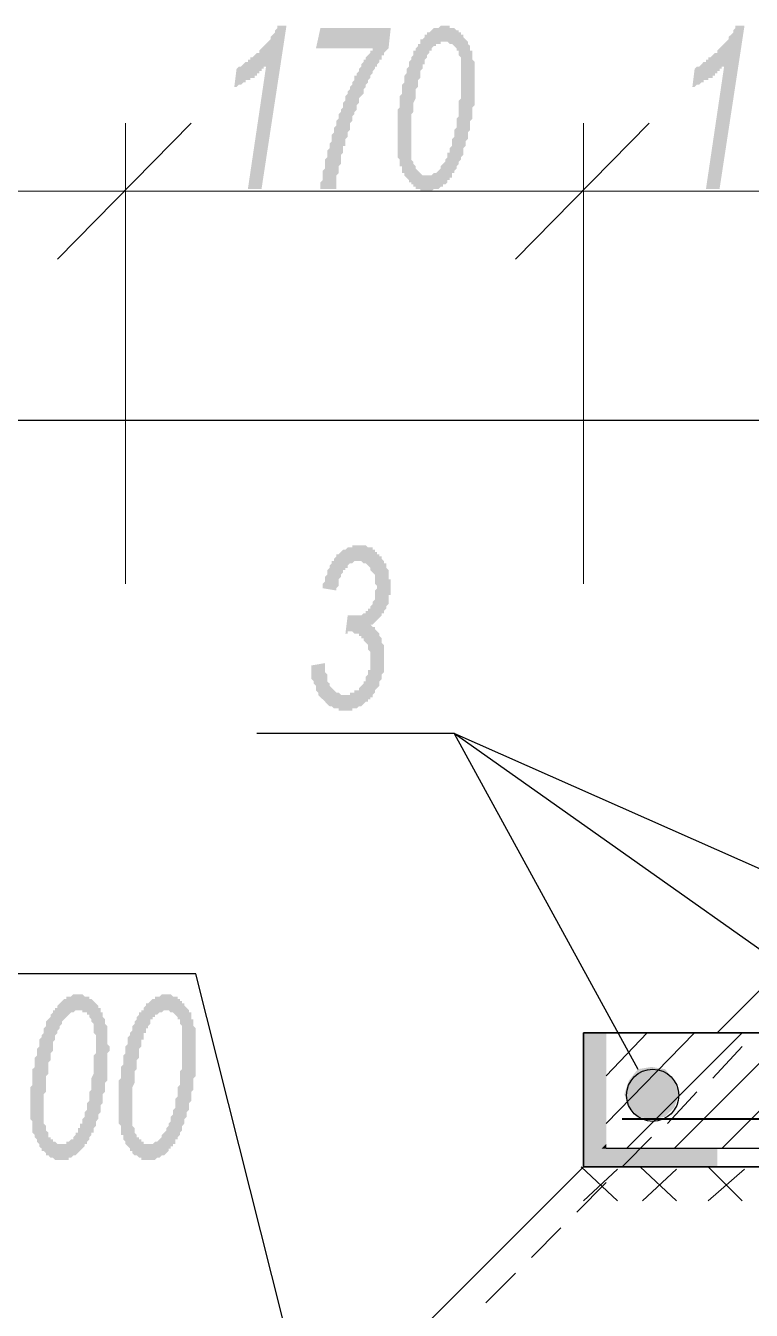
# Model space of a CAD drawing. Header units: millimetres. Extents: x 1372 to 666090, y 1285 to 31551.
# Drawn here: x 510247 to 511582, y 11322 to 13684 of the extents above; entities that cross this region are included whole.
import ezdxf

# ---------------------------------------------------------------- set-up
doc = ezdxf.new("R2010")
doc.units = ezdxf.units.MM
for name, color, linetype in [('PDF _0', 7, 'Continuous'), ('PDF _Аннотация - Текст_Ном._пера__1', 7, 'Continuous'), ('PDF _Конструктив - Стены Несущие_Ном._пера__21', 7, 'Continuous'), ('PDF _план', 7, 'Continuous'), ('PDF _размеры', 7, 'Continuous')]:
    doc.layers.add(name, color=color, linetype=linetype)

msp = doc.modelspace()

# ---------------------------------------------------------------- hatches: boundary and pattern name
at = {"layer": 'PDF _0', "transparency": 33554559}
for points in [[(510655.7, 13383.9), (510689.1, 13609.1), (510684.9, 13609.1), (510684.9, 13605), (510680.8, 13605), (510680.8, 13600.8), (510676.6, 13600.8), (510676.6, 13596.6), (510672.4, 13596.6), (510672.4, 13592.4), (510668.3, 13592.4), (510668.3, 13588.3), (510664.1, 13588.3), (510659.9, 13588.3), (510659.9, 13584.1), (510655.7, 13584.1), (510651.6, 13584.1), (510651.6, 13579.9), (510647.4, 13579.9), (510643.2, 13575.8), (510643.2, 13575.8), (510639.1, 13575.8), (510634.9, 13571.6), (510630.7, 13571.6), (510630.7, 13571.6), (510634.9, 13605), (510634.9, 13605), (510639.1, 13609.1), (510643.2, 13609.1), (510643.2, 13609.1), (510647.4, 13613.3), (510647.4, 13613.3), (510651.6, 13617.5), (510655.7, 13617.5), (510655.7, 13621.6), (510659.9, 13621.6), (510659.9, 13625.8), (510664.1, 13625.8), (510668.3, 13630), (510668.3, 13630), (510672.4, 13634.2), (510676.6, 13634.2), (510676.6, 13638.3), (510680.8, 13642.5), (510680.8, 13642.5), (510684.9, 13646.7), (510689.1, 13650.8), (510689.1, 13650.8), (510693.3, 13655), (510693.3, 13655), (510697.5, 13659.2), (510697.5, 13659.2), (510697.5, 13663.4), (510697.5, 13663.4), (510701.6, 13667.5), (510701.6, 13667.5), (510705.8, 13671.7), (510705.8, 13675.9), (510710, 13680), (510710, 13684.2), (510710, 13684.2), (510726.7, 13684.2), (510680.8, 13383.9)], [(510789.2, 13383.9), (510789.2, 13388.1), (510789.2, 13392.2), (510789.2, 13396.4), (510793.4, 13400.6), (510793.4, 13400.6), (510793.4, 13404.7), (510793.4, 13408.9), (510793.4, 13413.1), (510793.4, 13417.3), (510797.6, 13421.4), (510797.6, 13425.6), (510797.6, 13429.8), (510797.6, 13433.9), (510797.6, 13438.1), (510801.7, 13442.3), (510801.7, 13446.5), (510801.7, 13450.6), (510801.7, 13454.8), (510805.9, 13459), (510805.9, 13459), (510805.9, 13463.1), (510805.9, 13467.3), (510810.1, 13471.5), (510810.1, 13475.7), (510810.1, 13479.8), (510810.1, 13484), (510814.2, 13488.2), (510814.2, 13492.3), (510814.2, 13496.5), (510814.2, 13496.5), (510818.4, 13500.7), (510818.4, 13504.9), (510818.4, 13509), (510822.6, 13513.2), (510822.6, 13517.4), (510822.6, 13521.5), (510826.8, 13525.7), (510826.8, 13529.9), (510826.8, 13529.9), (510830.9, 13534), (510830.9, 13538.2), (510830.9, 13542.4), (510835.1, 13546.6), (510835.1, 13550.7), (510835.1, 13554.9), (510839.3, 13559.1), (510839.3, 13559.1), (510839.3, 13563.2), (510843.4, 13567.4), (510843.4, 13567.4), (510843.4, 13571.6), (510847.6, 13575.8), (510847.6, 13579.9), (510851.8, 13584.1), (510851.8, 13588.3), (510851.8, 13592.4), (510856, 13592.4), (510856, 13596.6), (510860.1, 13600.8), (510860.1, 13605), (510864.3, 13609.1), (510864.3, 13609.1), (510864.3, 13613.3), (510868.5, 13617.5), (510868.5, 13621.6), (510872.6, 13621.6), (510872.6, 13625.8), (510876.8, 13630), (510876.8, 13630), (510881, 13634.2), (510881, 13638.3), (510885.2, 13638.3), (510885.2, 13642.5), (510885.2, 13642.5), (510780.9, 13642.5), (510789.2, 13680), (510918.5, 13680), (510914.4, 13642.5), (510914.4, 13642.5), (510910.2, 13638.3), (510910.2, 13638.3), (510906, 13634.2), (510906, 13630), (510901.8, 13630), (510901.8, 13625.8), (510901.8, 13621.6), (510897.7, 13621.6), (510897.7, 13617.5), (510893.5, 13613.3), (510893.5, 13609.1), (510889.3, 13609.1), (510889.3, 13605), (510885.2, 13600.8), (510885.2, 13596.6), (510885.2, 13596.6), (510881, 13592.4), (510881, 13588.3), (510876.8, 13584.1), (510876.8, 13584.1), (510876.8, 13579.9), (510872.6, 13575.8), (510872.6, 13571.6), (510868.5, 13567.4), (510868.5, 13563.2), (510868.5, 13559.1), (510864.3, 13554.9), (510864.3, 13554.9), (510860.1, 13550.7), (510860.1, 13546.6), (510860.1, 13542.4), (510856, 13538.2), (510856, 13534), (510856, 13529.9), (510851.8, 13525.7), (510851.8, 13521.5), (510851.8, 13521.5), (510847.6, 13517.4), (510847.6, 13513.2), (510847.6, 13509), (510843.4, 13504.9), (510843.4, 13500.7), (510843.4, 13496.5), (510843.4, 13492.3), (510839.3, 13488.2), (510839.3, 13484), (510839.3, 13479.8), (510835.1, 13475.7), (510835.1, 13471.5), (510835.1, 13467.3), (510835.1, 13463.1), (510830.9, 13463.1), (510830.9, 13459), (510830.9, 13454.8), (510830.9, 13450.6), (510826.8, 13446.5), (510826.8, 13442.3), (510826.8, 13438.1), (510826.8, 13433.9), (510826.8, 13429.8), (510822.6, 13425.6), (510822.6, 13421.4), (510822.6, 13417.3), (510822.6, 13417.3), (510822.6, 13413.1), (510818.4, 13408.9), (510818.4, 13404.7), (510818.4, 13400.6), (510818.4, 13396.4), (510818.4, 13392.2), (510818.4, 13388.1), (510818.4, 13383.9), (510818.4, 13383.9)], [(511498.3, 13383.9), (511531.7, 13609.1), (511527.5, 13609.1), (511527.5, 13605), (511523.3, 13605), (511523.3, 13600.8), (511519.2, 13600.8), (511519.2, 13596.6), (511515, 13596.6), (511515, 13592.4), (511510.8, 13592.4), (511510.8, 13588.3), (511506.7, 13588.3), (511502.5, 13588.3), (511502.5, 13584.1), (511498.3, 13584.1), (511494.1, 13584.1), (511494.1, 13579.9), (511490, 13579.9), (511485.8, 13575.8), (511485.8, 13575.8), (511481.6, 13575.8), (511477.5, 13571.6), (511473.3, 13571.6), (511473.3, 13571.6), (511477.5, 13605), (511477.5, 13605), (511481.6, 13609.1), (511485.8, 13609.1), (511485.8, 13609.1), (511490, 13613.3), (511490, 13613.3), (511494.1, 13617.5), (511498.3, 13617.5), (511498.3, 13621.6), (511502.5, 13621.6), (511502.5, 13625.8), (511506.7, 13625.8), (511510.8, 13630), (511510.8, 13630), (511515, 13634.2), (511519.2, 13634.2), (511519.2, 13638.3), (511523.3, 13642.5), (511523.3, 13642.5), (511527.5, 13646.7), (511531.7, 13650.8), (511531.7, 13650.8), (511535.9, 13655), (511535.9, 13655), (511540, 13659.2), (511540, 13659.2), (511540, 13663.4), (511540, 13663.4), (511544.2, 13667.5), (511544.2, 13667.5), (511548.4, 13671.7), (511548.4, 13675.9), (511552.5, 13680), (511552.5, 13684.2), (511552.5, 13684.2), (511569.2, 13684.2), (511523.3, 13383.9)]]:
    msp.add_hatch(color=256, dxfattribs=at).paths.add_polyline_path(points)
h = msp.add_hatch(color=256, dxfattribs=at)
h.paths.add_polyline_path([(510931, 13484), (510931, 13488.2), (510931, 13492.3), (510931, 13496.5), (510931, 13500.7), (510931, 13500.7), (510931, 13504.9), (510931, 13509), (510931, 13513.2), (510931, 13517.4), (510931, 13521.5), (510931, 13525.7), (510931, 13529.9), (510935.2, 13534), (510935.2, 13538.2), (510935.2, 13542.4), (510935.2, 13546.6), (510935.2, 13550.7), (510935.2, 13554.9), (510939.4, 13559.1), (510939.4, 13563.2), (510939.4, 13567.4), (510939.4, 13571.6), (510939.4, 13575.8), (510943.6, 13579.9), (510943.6, 13584.1), (510943.6, 13588.3), (510943.6, 13592.4), (510947.7, 13596.6), (510947.7, 13600.8), (510947.7, 13605), (510951.9, 13609.1), (510951.9, 13613.3), (510951.9, 13613.3), (510951.9, 13617.5), (510956.1, 13621.6), (510956.1, 13621.6), (510956.1, 13625.8), (510960.2, 13630), (510960.2, 13634.2), (510960.2, 13638.3), (510964.4, 13638.3), (510964.4, 13642.5), (510968.6, 13646.7), (510968.6, 13650.8), (510972.8, 13650.8), (510972.8, 13655), (510972.8, 13659.2), (510976.9, 13659.2), (510976.9, 13659.2), (510981.1, 13663.4), (510981.1, 13667.5), (510985.3, 13667.5), (510985.3, 13671.7), (510989.4, 13671.7), (510993.6, 13675.9), (510993.6, 13675.9), (510993.6, 13675.9), (510997.8, 13680), (511002, 13680), (511002, 13680), (511006.1, 13680), (511010.3, 13684.2), (511010.3, 13684.2), (511014.5, 13684.2), (511018.6, 13684.2), (511018.6, 13684.2), (511022.8, 13684.2), (511027, 13684.2), (511027, 13680), (511031.1, 13680), (511035.3, 13680), (511035.3, 13680), (511039.5, 13675.9), (511043.7, 13675.9), (511043.7, 13671.7), (511047.8, 13671.7), (511047.8, 13667.5), (511052, 13667.5), (511052, 13663.4), (511056.2, 13659.2), (511056.2, 13659.2), (511060.3, 13655), (511060.3, 13650.8), (511060.3, 13650.8), (511064.5, 13646.7), (511064.5, 13642.5), (511064.5, 13638.3), (511068.7, 13638.3), (511068.7, 13634.2), (511068.7, 13630), (511068.7, 13625.8), (511068.7, 13621.6), (511072.9, 13617.5), (511072.9, 13613.3), (511072.9, 13609.1), (511072.9, 13605), (511072.9, 13600.8), (511072.9, 13596.6), (511072.9, 13592.4), (511072.9, 13588.3), (511072.9, 13584.1), (511072.9, 13579.9), (511072.9, 13575.8), (511072.9, 13571.6), (511072.9, 13567.4), (511072.9, 13563.2), (511072.9, 13559.1), (511072.9, 13554.9), (511072.9, 13550.7), (511072.9, 13546.6), (511072.9, 13542.4), (511072.9, 13538.2), (511068.7, 13534), (511068.7, 13529.9), (511068.7, 13529.9), (511068.7, 13525.7), (511068.7, 13521.5), (511068.7, 13517.4), (511068.7, 13513.2), (511064.5, 13509), (511064.5, 13504.9), (511064.5, 13500.7), (511064.5, 13496.5), (511064.5, 13492.3), (511060.3, 13488.2), (511060.3, 13488.2), (511060.3, 13484), (511060.3, 13479.8), (511060.3, 13475.7), (511056.2, 13471.5), (511056.2, 13467.3), (511056.2, 13463.1), (511052, 13459), (511052, 13454.8), (511052, 13450.6), (511052, 13446.5), (511047.8, 13442.3), (511047.8, 13438.1), (511043.7, 13433.9), (511043.7, 13433.9), (511043.7, 13429.8), (511039.5, 13425.6), (511039.5, 13421.4), (511039.5, 13421.4), (511035.3, 13417.3), (511035.3, 13413.1), (511031.1, 13413.1), (511031.1, 13408.9), (511031.1, 13404.7), (511027, 13404.7), (511027, 13400.6), (511022.8, 13400.6), (511022.8, 13396.4), (511018.6, 13392.2), (511014.5, 13392.2), (511014.5, 13388.1), (511010.3, 13388.1), (511010.3, 13388.1), (511006.1, 13383.9), (511002, 13383.9), (511002, 13383.9), (510997.8, 13383.9), (510993.6, 13379.7), (510993.6, 13379.7), (510989.4, 13379.7), (510985.3, 13379.7), (510985.3, 13379.7), (510981.1, 13379.7), (510981.1, 13379.7), (510976.9, 13379.7), (510972.8, 13379.7), (510972.8, 13383.9), (510968.6, 13383.9), (510964.4, 13383.9), (510964.4, 13388.1), (510960.2, 13388.1), (510960.2, 13392.2), (510956.1, 13392.2), (510956.1, 13396.4), (510951.9, 13396.4), (510951.9, 13400.6), (510947.7, 13404.7), (510947.7, 13404.7), (510943.6, 13408.9), (510943.6, 13413.1), (510939.4, 13413.1), (510939.4, 13417.3), (510939.4, 13421.4), (510939.4, 13425.6), (510935.2, 13425.6), (510935.2, 13429.8), (510935.2, 13433.9), (510935.2, 13438.1), (510931, 13442.3), (510931, 13446.5), (510931, 13450.6), (510931, 13454.8), (510931, 13459), (510931, 13463.1), (510931, 13467.3), (510931, 13471.5), (510931, 13475.7), (510931, 13484), (510931, 13484)], flags=0)
h.paths.add_polyline_path([(510956.1, 13471.5), (510956.1, 13467.3), (510956.1, 13463.1), (510956.1, 13459), (510956.1, 13454.8), (510956.1, 13450.6), (510956.1, 13446.5), (510956.1, 13442.3), (510956.1, 13438.1), (510960.2, 13433.9), (510960.2, 13433.9), (510960.2, 13429.8), (510964.4, 13425.6), (510964.4, 13425.6), (510964.4, 13421.4), (510968.6, 13417.3), (510968.6, 13417.3), (510972.8, 13413.1), (510972.8, 13413.1), (510976.9, 13408.9), (510981.1, 13408.9), (510981.1, 13408.9), (510985.3, 13408.9), (510985.3, 13408.9), (510989.4, 13408.9), (510993.6, 13408.9), (510993.6, 13408.9), (510997.8, 13413.1), (510997.8, 13413.1), (511002, 13413.1), (511006.1, 13417.3), (511006.1, 13417.3), (511010.3, 13421.4), (511010.3, 13425.6), (511014.5, 13429.8), (511014.5, 13429.8), (511014.5, 13429.8), (511018.6, 13433.9), (511018.6, 13438.1), (511018.6, 13438.1), (511022.8, 13442.3), (511022.8, 13446.5), (511022.8, 13450.6), (511027, 13450.6), (511027, 13454.8), (511027, 13459), (511031.1, 13463.1), (511031.1, 13467.3), (511031.1, 13471.5), (511031.1, 13475.7), (511035.3, 13479.8), (511035.3, 13484), (511035.3, 13488.2), (511035.3, 13492.3), (511039.5, 13496.5), (511039.5, 13500.7), (511039.5, 13504.9), (511039.5, 13509), (511039.5, 13513.2), (511043.7, 13517.4), (511043.7, 13521.5), (511043.7, 13525.7), (511043.7, 13529.9), (511043.7, 13538.2), (511043.7, 13542.4), (511043.7, 13546.6), (511047.8, 13550.7), (511047.8, 13554.9), (511047.8, 13559.1), (511047.8, 13563.2), (511047.8, 13567.4), (511047.8, 13567.4), (511047.8, 13571.6), (511047.8, 13575.8), (511047.8, 13579.9), (511047.8, 13584.1), (511047.8, 13588.3), (511047.8, 13592.4), (511047.8, 13592.4), (511047.8, 13600.8), (511047.8, 13605), (511047.8, 13609.1), (511047.8, 13613.3), (511047.8, 13617.5), (511047.8, 13621.6), (511047.8, 13625.8), (511043.7, 13630), (511043.7, 13630), (511043.7, 13634.2), (511043.7, 13638.3), (511039.5, 13638.3), (511039.5, 13642.5), (511035.3, 13646.7), (511035.3, 13646.7), (511031.1, 13650.8), (511031.1, 13650.8), (511027, 13650.8), (511022.8, 13655), (511022.8, 13655), (511018.6, 13655), (511018.6, 13655), (511014.5, 13655), (511010.3, 13655), (511010.3, 13650.8), (511006.1, 13650.8), (511002, 13650.8), (511002, 13646.7), (510997.8, 13646.7), (510997.8, 13646.7), (510993.6, 13642.5), (510993.6, 13638.3), (510989.4, 13638.3), (510989.4, 13634.2), (510985.3, 13630), (510985.3, 13625.8), (510981.1, 13621.6), (510981.1, 13621.6), (510981.1, 13617.5), (510981.1, 13613.3), (510976.9, 13613.3), (510976.9, 13609.1), (510976.9, 13605), (510976.9, 13605), (510972.8, 13600.8), (510972.8, 13596.6), (510972.8, 13592.4), (510972.8, 13588.3), (510968.6, 13584.1), (510968.6, 13579.9), (510968.6, 13575.8), (510968.6, 13571.6), (510964.4, 13567.4), (510964.4, 13563.2), (510964.4, 13559.1), (510964.4, 13554.9), (510964.4, 13550.7), (510960.2, 13542.4), (510960.2, 13538.2), (510960.2, 13534), (510960.2, 13529.9), (510960.2, 13525.7), (510956.1, 13521.5), (510956.1, 13517.4), (510956.1, 13509), (510956.1, 13504.9), (510956.1, 13500.7), (510956.1, 13500.7), (510956.1, 13496.5), (510956.1, 13492.3), (510956.1, 13488.2), (510956.1, 13484), (510956.1, 13479.8), (510956.1, 13475.7), (510956.1, 13475.7), (510956.1, 13471.5)], flags=0)
at = {"layer": 'PDF _Аннотация - Текст_Ном._пера__1', "transparency": 33554559}
msp.add_hatch(color=256, dxfattribs=at).paths.add_polyline_path([(510772.5, 12507.9), (510797.6, 12512.1), (510797.6, 12507.9), (510797.6, 12503.8), (510797.6, 12499.6), (510797.6, 12495.4), (510801.7, 12491.3), (510801.7, 12487.1), (510801.7, 12482.9), (510801.7, 12478.7), (510805.9, 12474.6), (510805.9, 12474.6), (510805.9, 12470.4), (510810.1, 12466.2), (510810.1, 12466.2), (510810.1, 12466.2), (510814.2, 12462.1), (510814.2, 12462.1), (510818.4, 12457.9), (510818.4, 12457.9), (510822.6, 12457.9), (510826.8, 12453.7), (510826.8, 12453.7), (510830.9, 12453.7), (510835.1, 12453.7), (510835.1, 12453.7), (510839.3, 12453.7), (510843.4, 12453.7), (510843.4, 12457.9), (510847.6, 12457.9), (510851.8, 12457.9), (510851.8, 12462.1), (510856, 12462.1), (510860.1, 12462.1), (510860.1, 12466.2), (510864.3, 12470.4), (510864.3, 12470.4), (510868.5, 12474.6), (510868.5, 12478.7), (510872.6, 12478.7), (510872.6, 12482.9), (510872.6, 12487.1), (510876.8, 12491.3), (510876.8, 12495.4), (510876.8, 12499.6), (510881, 12499.6), (510881, 12503.8), (510881, 12507.9), (510881, 12512.1), (510881, 12516.3), (510881, 12516.3), (510881, 12524.6), (510881, 12528.8), (510881, 12528.8), (510881, 12533), (510876.8, 12537.1), (510876.8, 12541.3), (510876.8, 12545.5), (510872.6, 12549.7), (510872.6, 12549.7), (510868.5, 12553.8), (510868.5, 12558), (510864.3, 12558), (510864.3, 12562.2), (510860.1, 12562.2), (510860.1, 12566.3), (510856, 12566.3), (510856, 12566.3), (510851.8, 12566.3), (510847.6, 12570.5), (510843.4, 12570.5), (510843.4, 12570.5), (510839.3, 12570.5), (510839.3, 12566.3), (510835.1, 12566.3), (510839.3, 12599.7), (510843.4, 12599.7), (510843.4, 12599.7), (510847.6, 12599.7), (510847.6, 12599.7), (510851.8, 12599.7), (510856, 12599.7), (510860.1, 12599.7), (510860.1, 12599.7), (510864.3, 12599.7), (510868.5, 12603.9), (510868.5, 12603.9), (510872.6, 12603.9), (510872.6, 12608), (510876.8, 12608), (510876.8, 12612.2), (510881, 12612.2), (510881, 12616.4), (510885.2, 12620.6), (510885.2, 12620.6), (510885.2, 12624.7), (510889.3, 12628.9), (510889.3, 12633.1), (510889.3, 12637.2), (510889.3, 12641.4), (510889.3, 12645.6), (510893.5, 12649.8), (510893.5, 12649.8), (510893.5, 12653.9), (510889.3, 12658.1), (510889.3, 12662.3), (510889.3, 12666.4), (510889.3, 12670.6), (510889.3, 12674.8), (510885.2, 12679), (510885.2, 12679), (510881, 12683.1), (510881, 12683.1), (510881, 12687.3), (510876.8, 12691.5), (510876.8, 12691.5), (510872.6, 12695.6), (510868.5, 12695.6), (510868.5, 12695.6), (510864.3, 12699.8), (510860.1, 12699.8), (510860.1, 12699.8), (510860.1, 12699.8), (510856, 12699.8), (510851.8, 12699.8), (510851.8, 12699.8), (510847.6, 12695.6), (510843.4, 12695.6), (510843.4, 12695.6), (510839.3, 12691.5), (510839.3, 12687.3), (510835.1, 12687.3), (510835.1, 12683.1), (510830.9, 12683.1), (510830.9, 12679), (510826.8, 12674.8), (510826.8, 12674.8), (510826.8, 12670.6), (510822.6, 12666.4), (510822.6, 12662.3), (510822.6, 12658.1), (510822.6, 12653.9), (510818.4, 12649.8), (510818.4, 12645.6), (510818.4, 12645.6), (510793.4, 12649.8), (510793.4, 12658.1), (510797.6, 12662.3), (510797.6, 12666.4), (510797.6, 12666.4), (510797.6, 12670.6), (510801.7, 12674.8), (510801.7, 12679), (510801.7, 12683.1), (510805.9, 12687.3), (510805.9, 12691.5), (510805.9, 12691.5), (510810.1, 12695.6), (510810.1, 12699.8), (510814.2, 12699.8), (510814.2, 12704), (510818.4, 12708.2), (510818.4, 12708.2), (510818.4, 12712.3), (510822.6, 12712.3), (510826.8, 12716.5), (510826.8, 12716.5), (510830.9, 12720.7), (510830.9, 12720.7), (510835.1, 12720.7), (510839.3, 12724.8), (510839.3, 12724.8), (510843.4, 12724.8), (510847.6, 12724.8), (510847.6, 12729), (510851.8, 12729), (510856, 12729), (510856, 12729), (510860.1, 12729), (510864.3, 12729), (510864.3, 12729), (510868.5, 12729), (510872.6, 12729), (510876.8, 12724.8), (510876.8, 12724.8), (510881, 12724.8), (510885.2, 12724.8), (510885.2, 12720.7), (510889.3, 12720.7), (510889.3, 12716.5), (510893.5, 12716.5), (510893.5, 12712.3), (510897.7, 12712.3), (510897.7, 12708.2), (510901.8, 12708.2), (510901.8, 12708.2), (510901.8, 12704), (510906, 12699.8), (510906, 12695.6), (510910.2, 12695.6), (510910.2, 12691.5), (510910.2, 12687.3), (510914.4, 12683.1), (510914.4, 12679), (510914.4, 12674.8), (510914.4, 12670.6), (510914.4, 12666.4), (510918.5, 12666.4), (510918.5, 12662.3), (510918.5, 12658.1), (510918.5, 12653.9), (510918.5, 12649.8), (510918.5, 12641.4), (510918.5, 12637.2), (510914.4, 12637.2), (510914.4, 12633.1), (510914.4, 12628.9), (510914.4, 12624.7), (510914.4, 12620.6), (510910.2, 12616.4), (510910.2, 12612.2), (510910.2, 12612.2), (510906, 12608), (510906, 12603.9), (510901.8, 12603.9), (510901.8, 12599.7), (510897.7, 12595.5), (510897.7, 12595.5), (510893.5, 12591.4), (510893.5, 12591.4), (510889.3, 12587.2), (510889.3, 12587.2), (510885.2, 12583), (510881, 12583), (510885.2, 12578.8), (510889.3, 12578.8), (510889.3, 12574.7), (510893.5, 12570.5), (510893.5, 12570.5), (510897.7, 12566.3), (510897.7, 12562.2), (510901.8, 12558), (510901.8, 12558), (510901.8, 12553.8), (510901.8, 12549.7), (510906, 12545.5), (510906, 12541.3), (510906, 12537.1), (510906, 12533), (510906, 12528.8), (510906, 12524.6), (510906, 12524.6), (510906, 12520.5), (510906, 12516.3), (510906, 12512.1), (510906, 12507.9), (510906, 12503.8), (510906, 12499.6), (510906, 12495.4), (510901.8, 12491.3), (510901.8, 12487.1), (510901.8, 12482.9), (510901.8, 12482.9), (510897.7, 12478.7), (510897.7, 12474.6), (510897.7, 12470.4), (510893.5, 12466.2), (510893.5, 12466.2), (510889.3, 12462.1), (510889.3, 12457.9), (510885.2, 12453.7), (510885.2, 12453.7), (510885.2, 12449.5), (510881, 12449.5), (510881, 12445.4), (510876.8, 12445.4), (510876.8, 12441.2), (510872.6, 12441.2), (510868.5, 12437), (510868.5, 12437), (510864.3, 12432.9), (510864.3, 12432.9), (510860.1, 12432.9), (510856, 12428.7), (510856, 12428.7), (510851.8, 12428.7), (510847.6, 12428.7), (510847.6, 12424.5), (510843.4, 12424.5), (510839.3, 12424.5), (510839.3, 12424.5), (510835.1, 12424.5), (510830.9, 12424.5), (510830.9, 12424.5), (510826.8, 12424.5), (510822.6, 12424.5), (510822.6, 12428.7), (510818.4, 12428.7), (510814.2, 12428.7), (510814.2, 12428.7), (510810.1, 12432.9), (510805.9, 12432.9), (510805.9, 12432.9), (510801.7, 12437), (510801.7, 12437), (510797.6, 12441.2), (510797.6, 12441.2), (510793.4, 12445.4), (510793.4, 12445.4), (510789.2, 12449.5), (510789.2, 12449.5), (510785, 12453.7), (510785, 12457.9), (510785, 12457.9), (510780.9, 12462.1), (510780.9, 12466.2), (510780.9, 12470.4), (510776.7, 12474.6), (510776.7, 12474.6), (510776.7, 12478.7), (510772.5, 12482.9), (510772.5, 12487.1), (510772.5, 12491.3), (510772.5, 12495.4), (510772.5, 12499.6), (510772.5, 12503.8), (510772.5, 12507.9)])
h = msp.add_hatch(color=256, dxfattribs=at)
h.paths.add_polyline_path([(510255.3, 11702.9), (510255.3, 11707.1), (510255.3, 11711.2), (510255.3, 11711.2), (510255.3, 11715.4), (510255.3, 11719.6), (510255.3, 11723.8), (510255.3, 11727.9), (510255.3, 11732.1), (510259.5, 11736.3), (510259.5, 11740.4), (510259.5, 11744.6), (510259.5, 11748.8), (510259.5, 11753), (510259.5, 11757.1), (510259.5, 11761.3), (510259.5, 11765.5), (510263.7, 11769.6), (510263.7, 11773.8), (510263.7, 11778), (510263.7, 11782.2), (510263.7, 11786.3), (510267.8, 11790.5), (510267.8, 11794.7), (510267.8, 11798.8), (510267.8, 11803), (510272, 11807.2), (510272, 11811.4), (510272, 11815.5), (510272, 11819.7), (510276.2, 11823.9), (510276.2, 11828), (510276.2, 11828), (510280.3, 11832.2), (510280.3, 11836.4), (510280.3, 11840.6), (510280.3, 11840.6), (510284.5, 11844.7), (510284.5, 11848.9), (510284.5, 11853.1), (510288.7, 11857.2), (510288.7, 11857.2), (510292.8, 11861.4), (510292.8, 11865.6), (510297, 11869.7), (510297, 11869.7), (510297, 11873.9), (510301.2, 11873.9), (510301.2, 11878.1), (510305.4, 11878.1), (510305.4, 11882.3), (510309.5, 11886.4), (510309.5, 11886.4), (510313.7, 11890.6), (510313.7, 11890.6), (510317.9, 11894.8), (510322, 11894.8), (510322, 11894.8), (510322, 11898.9), (510326.2, 11898.9), (510330.4, 11898.9), (510330.4, 11898.9), (510334.6, 11903.1), (510338.7, 11903.1), (510342.9, 11903.1), (510342.9, 11903.1), (510347.1, 11903.1), (510351.2, 11903.1), (510351.2, 11903.1), (510355.4, 11898.9), (510359.6, 11898.9), (510359.6, 11898.9), (510363.8, 11898.9), (510363.8, 11894.8), (510367.9, 11894.8), (510372.1, 11890.6), (510372.1, 11890.6), (510376.3, 11886.4), (510376.3, 11886.4), (510380.4, 11882.3), (510380.4, 11878.1), (510384.6, 11878.1), (510384.6, 11873.9), (510384.6, 11869.7), (510388.8, 11869.7), (510388.8, 11865.6), (510388.8, 11861.4), (510393, 11857.2), (510393, 11857.2), (510393, 11853.1), (510393, 11848.9), (510397.1, 11844.7), (510397.1, 11840.6), (510397.1, 11836.4), (510397.1, 11832.2), (510397.1, 11828), (510397.1, 11823.9), (510397.1, 11819.7), (510397.1, 11815.5), (510397.1, 11811.4), (510401.3, 11807.2), (510401.3, 11803), (510401.3, 11798.8), (510397.1, 11794.7), (510397.1, 11790.5), (510397.1, 11786.3), (510397.1, 11782.2), (510397.1, 11778), (510397.1, 11773.8), (510397.1, 11769.6), (510397.1, 11765.5), (510397.1, 11761.3), (510397.1, 11757.1), (510397.1, 11753), (510397.1, 11748.8), (510397.1, 11744.6), (510393, 11740.4), (510393, 11740.4), (510393, 11736.3), (510393, 11732.1), (510393, 11727.9), (510393, 11723.8), (510388.8, 11719.6), (510388.8, 11715.4), (510388.8, 11711.2), (510388.8, 11707.1), (510388.8, 11707.1), (510388.8, 11702.9), (510384.6, 11698.7), (510384.6, 11694.6), (510384.6, 11690.4), (510384.6, 11686.2), (510380.4, 11682), (510380.4, 11677.9), (510380.4, 11673.7), (510376.3, 11669.5), (510376.3, 11665.4), (510376.3, 11661.2), (510372.1, 11657), (510372.1, 11652.8), (510372.1, 11648.7), (510367.9, 11648.7), (510367.9, 11644.5), (510363.8, 11640.3), (510363.8, 11636.2), (510363.8, 11636.2), (510359.6, 11632), (510359.6, 11627.8), (510355.4, 11627.8), (510355.4, 11623.6), (510355.4, 11623.6), (510351.2, 11619.5), (510351.2, 11619.5), (510347.1, 11615.3), (510342.9, 11611.1), (510342.9, 11611.1), (510338.7, 11607), (510338.7, 11607), (510334.6, 11607), (510330.4, 11602.8), (510330.4, 11602.8), (510326.2, 11602.8), (510326.2, 11598.6), (510322, 11598.6), (510317.9, 11598.6), (510317.9, 11598.6), (510313.7, 11598.6), (510309.5, 11598.6), (510309.5, 11598.6), (510305.4, 11598.6), (510301.2, 11598.6), (510301.2, 11598.6), (510297, 11602.8), (510292.8, 11602.8), (510292.8, 11602.8), (510288.7, 11607), (510288.7, 11607), (510284.5, 11607), (510284.5, 11611.1), (510280.3, 11615.3), (510276.2, 11615.3), (510276.2, 11619.5), (510272, 11623.6), (510272, 11623.6), (510272, 11627.8), (510267.8, 11632), (510267.8, 11632), (510267.8, 11636.2), (510263.7, 11640.3), (510263.7, 11644.5), (510263.7, 11644.5), (510259.5, 11648.7), (510259.5, 11652.8), (510259.5, 11657), (510259.5, 11661.2), (510259.5, 11665.4), (510259.5, 11669.5), (510255.3, 11673.7), (510255.3, 11677.9), (510255.3, 11682), (510255.3, 11686.2), (510255.3, 11690.4), (510255.3, 11694.6), (510255.3, 11702.9), (510255.3, 11702.9)], flags=0)
h.paths.add_polyline_path([(510280.3, 11690.4), (510280.3, 11686.2), (510280.3, 11682), (510280.3, 11677.9), (510280.3, 11673.7), (510280.3, 11669.5), (510280.3, 11665.4), (510284.5, 11661.2), (510284.5, 11657), (510284.5, 11652.8), (510284.5, 11652.8), (510288.7, 11648.7), (510288.7, 11644.5), (510288.7, 11640.3), (510292.8, 11640.3), (510292.8, 11636.2), (510297, 11636.2), (510297, 11632), (510301.2, 11632), (510305.4, 11627.8), (510305.4, 11627.8), (510309.5, 11627.8), (510313.7, 11627.8), (510313.7, 11627.8), (510313.7, 11627.8), (510317.9, 11627.8), (510322, 11627.8), (510322, 11632), (510326.2, 11632), (510326.2, 11632), (510330.4, 11636.2), (510334.6, 11636.2), (510334.6, 11640.3), (510338.7, 11644.5), (510338.7, 11648.7), (510338.7, 11648.7), (510342.9, 11648.7), (510342.9, 11652.8), (510342.9, 11657), (510347.1, 11657), (510347.1, 11661.2), (510347.1, 11665.4), (510351.2, 11665.4), (510351.2, 11669.5), (510351.2, 11673.7), (510355.4, 11677.9), (510355.4, 11682), (510355.4, 11686.2), (510359.6, 11690.4), (510359.6, 11694.6), (510359.6, 11698.7), (510359.6, 11702.9), (510363.8, 11707.1), (510363.8, 11711.2), (510363.8, 11715.4), (510363.8, 11719.6), (510363.8, 11723.8), (510367.9, 11727.9), (510367.9, 11732.1), (510367.9, 11736.3), (510367.9, 11740.4), (510367.9, 11744.6), (510367.9, 11748.8), (510372.1, 11757.1), (510372.1, 11761.3), (510372.1, 11765.5), (510372.1, 11769.6), (510372.1, 11773.8), (510372.1, 11778), (510372.1, 11782.2), (510372.1, 11786.3), (510372.1, 11786.3), (510372.1, 11790.5), (510376.3, 11794.7), (510376.3, 11798.8), (510376.3, 11803), (510376.3, 11807.2), (510376.3, 11807.2), (510376.3, 11811.4), (510376.3, 11815.5), (510376.3, 11823.9), (510376.3, 11828), (510372.1, 11832.2), (510372.1, 11836.4), (510372.1, 11840.6), (510372.1, 11844.7), (510372.1, 11848.9), (510372.1, 11848.9), (510367.9, 11853.1), (510367.9, 11857.2), (510367.9, 11857.2), (510363.8, 11861.4), (510363.8, 11865.6), (510359.6, 11865.6), (510359.6, 11869.7), (510355.4, 11869.7), (510351.2, 11869.7), (510351.2, 11873.9), (510347.1, 11873.9), (510342.9, 11873.9), (510342.9, 11873.9), (510338.7, 11873.9), (510338.7, 11873.9), (510334.6, 11869.7), (510330.4, 11869.7), (510330.4, 11869.7), (510326.2, 11865.6), (510326.2, 11865.6), (510322, 11861.4), (510322, 11861.4), (510317.9, 11857.2), (510317.9, 11857.2), (510313.7, 11853.1), (510313.7, 11848.9), (510309.5, 11844.7), (510309.5, 11840.6), (510309.5, 11840.6), (510305.4, 11836.4), (510305.4, 11832.2), (510305.4, 11832.2), (510301.2, 11828), (510301.2, 11823.9), (510301.2, 11819.7), (510301.2, 11819.7), (510297, 11815.5), (510297, 11811.4), (510297, 11807.2), (510297, 11803), (510297, 11798.8), (510292.8, 11794.7), (510292.8, 11790.5), (510292.8, 11786.3), (510292.8, 11782.2), (510288.7, 11778), (510288.7, 11773.8), (510288.7, 11765.5), (510288.7, 11761.3), (510288.7, 11757.1), (510284.5, 11753), (510284.5, 11748.8), (510284.5, 11744.6), (510284.5, 11740.4), (510284.5, 11732.1), (510284.5, 11727.9), (510284.5, 11723.8), (510280.3, 11719.6), (510280.3, 11715.4), (510280.3, 11715.4), (510280.3, 11711.2), (510280.3, 11707.1), (510280.3, 11702.9), (510280.3, 11698.7), (510280.3, 11694.6), (510280.3, 11694.6), (510280.3, 11690.4)], flags=0)
h = msp.add_hatch(color=256, dxfattribs=at)
h.paths.add_polyline_path([(510418, 11702.9), (510418, 11707.1), (510418, 11711.2), (510418, 11711.2), (510418, 11715.4), (510418, 11719.6), (510418, 11723.8), (510418, 11727.9), (510418, 11732.1), (510418, 11736.3), (510418, 11740.4), (510418, 11744.6), (510422.2, 11748.8), (510422.2, 11753), (510422.2, 11757.1), (510422.2, 11761.3), (510422.2, 11765.5), (510422.2, 11769.6), (510426.3, 11773.8), (510426.3, 11778), (510426.3, 11782.2), (510426.3, 11786.3), (510426.3, 11790.5), (510430.5, 11794.7), (510430.5, 11798.8), (510430.5, 11803), (510430.5, 11807.2), (510434.7, 11811.4), (510434.7, 11815.5), (510434.7, 11819.7), (510434.7, 11823.9), (510438.8, 11828), (510438.8, 11828), (510438.8, 11832.2), (510443, 11836.4), (510443, 11840.6), (510443, 11840.6), (510443, 11844.7), (510447.2, 11848.9), (510447.2, 11853.1), (510451.4, 11857.2), (510451.4, 11857.2), (510451.4, 11861.4), (510455.5, 11865.6), (510455.5, 11869.7), (510459.7, 11869.7), (510459.7, 11873.9), (510463.9, 11873.9), (510463.9, 11878.1), (510463.9, 11878.1), (510468, 11882.3), (510468, 11886.4), (510472.2, 11886.4), (510476.4, 11890.6), (510476.4, 11890.6), (510480.6, 11894.8), (510480.6, 11894.8), (510484.7, 11894.8), (510484.7, 11898.9), (510488.9, 11898.9), (510488.9, 11898.9), (510493.1, 11898.9), (510497.2, 11903.1), (510501.4, 11903.1), (510501.4, 11903.1), (510505.6, 11903.1), (510509.8, 11903.1), (510509.8, 11903.1), (510513.9, 11903.1), (510518.1, 11898.9), (510518.1, 11898.9), (510522.3, 11898.9), (510526.4, 11898.9), (510526.4, 11894.8), (510530.6, 11894.8), (510530.6, 11890.6), (510534.8, 11890.6), (510534.8, 11886.4), (510538.9, 11886.4), (510538.9, 11882.3), (510543.1, 11878.1), (510543.1, 11878.1), (510547.3, 11873.9), (510547.3, 11869.7), (510551.5, 11869.7), (510551.5, 11865.6), (510551.5, 11861.4), (510551.5, 11857.2), (510555.6, 11857.2), (510555.6, 11853.1), (510555.6, 11848.9), (510555.6, 11844.7), (510559.8, 11840.6), (510559.8, 11836.4), (510559.8, 11832.2), (510559.8, 11828), (510559.8, 11823.9), (510559.8, 11819.7), (510559.8, 11815.5), (510559.8, 11811.4), (510559.8, 11807.2), (510559.8, 11803), (510559.8, 11798.8), (510559.8, 11794.7), (510559.8, 11790.5), (510559.8, 11786.3), (510559.8, 11782.2), (510559.8, 11778), (510559.8, 11773.8), (510559.8, 11769.6), (510559.8, 11765.5), (510559.8, 11761.3), (510559.8, 11757.1), (510559.8, 11753), (510555.6, 11748.8), (510555.6, 11744.6), (510555.6, 11740.4), (510555.6, 11740.4), (510555.6, 11736.3), (510555.6, 11732.1), (510555.6, 11727.9), (510551.5, 11723.8), (510551.5, 11719.6), (510551.5, 11715.4), (510551.5, 11711.2), (510551.5, 11707.1), (510551.5, 11707.1), (510547.3, 11702.9), (510547.3, 11698.7), (510547.3, 11694.6), (510547.3, 11690.4), (510543.1, 11686.2), (510543.1, 11682), (510543.1, 11677.9), (510538.9, 11673.7), (510538.9, 11669.5), (510538.9, 11665.4), (510534.8, 11661.2), (510534.8, 11657), (510534.8, 11652.8), (510530.6, 11648.7), (510530.6, 11648.7), (510530.6, 11644.5), (510526.4, 11640.3), (510526.4, 11636.2), (510522.3, 11636.2), (510522.3, 11632), (510522.3, 11627.8), (510518.1, 11627.8), (510518.1, 11623.6), (510513.9, 11623.6), (510513.9, 11619.5), (510509.8, 11619.5), (510509.8, 11615.3), (510505.6, 11611.1), (510505.6, 11611.1), (510501.4, 11607), (510497.2, 11607), (510497.2, 11607), (510493.1, 11602.8), (510493.1, 11602.8), (510488.9, 11602.8), (510484.7, 11598.6), (510484.7, 11598.6), (510480.6, 11598.6), (510476.4, 11598.6), (510476.4, 11598.6), (510472.2, 11598.6), (510468, 11598.6), (510468, 11598.6), (510463.9, 11598.6), (510459.7, 11598.6), (510459.7, 11602.8), (510455.5, 11602.8), (510455.5, 11602.8), (510451.4, 11607), (510447.2, 11607), (510447.2, 11607), (510443, 11611.1), (510443, 11615.3), (510438.8, 11615.3), (510438.8, 11619.5), (510434.7, 11623.6), (510434.7, 11623.6), (510430.5, 11627.8), (510430.5, 11632), (510430.5, 11632), (510426.3, 11636.2), (510426.3, 11640.3), (510426.3, 11644.5), (510422.2, 11644.5), (510422.2, 11648.7), (510422.2, 11652.8), (510422.2, 11657), (510422.2, 11661.2), (510418, 11665.4), (510418, 11669.5), (510418, 11673.7), (510418, 11677.9), (510418, 11682), (510418, 11686.2), (510418, 11690.4), (510418, 11694.6), (510418, 11702.9), (510418, 11702.9)], flags=0)
h.paths.add_polyline_path([(510443, 11690.4), (510443, 11686.2), (510443, 11682), (510443, 11677.9), (510443, 11673.7), (510443, 11669.5), (510443, 11665.4), (510443, 11661.2), (510447.2, 11657), (510447.2, 11652.8), (510447.2, 11652.8), (510447.2, 11648.7), (510451.4, 11644.5), (510451.4, 11640.3), (510455.5, 11640.3), (510455.5, 11636.2), (510459.7, 11636.2), (510459.7, 11632), (510463.9, 11632), (510463.9, 11627.8), (510468, 11627.8), (510472.2, 11627.8), (510472.2, 11627.8), (510472.2, 11627.8), (510476.4, 11627.8), (510480.6, 11627.8), (510480.6, 11627.8), (510484.7, 11632), (510488.9, 11632), (510488.9, 11632), (510493.1, 11636.2), (510493.1, 11636.2), (510497.2, 11640.3), (510497.2, 11644.5), (510501.4, 11648.7), (510501.4, 11648.7), (510501.4, 11648.7), (510505.6, 11652.8), (510505.6, 11657), (510505.6, 11657), (510509.8, 11661.2), (510509.8, 11665.4), (510509.8, 11665.4), (510513.9, 11669.5), (510513.9, 11673.7), (510513.9, 11677.9), (510518.1, 11682), (510518.1, 11686.2), (510518.1, 11690.4), (510522.3, 11694.6), (510522.3, 11698.7), (510522.3, 11702.9), (510522.3, 11707.1), (510522.3, 11711.2), (510526.4, 11715.4), (510526.4, 11719.6), (510526.4, 11723.8), (510526.4, 11727.9), (510526.4, 11732.1), (510530.6, 11736.3), (510530.6, 11740.4), (510530.6, 11744.6), (510530.6, 11748.8), (510530.6, 11757.1), (510530.6, 11761.3), (510534.8, 11765.5), (510534.8, 11769.6), (510534.8, 11773.8), (510534.8, 11778), (510534.8, 11782.2), (510534.8, 11786.3), (510534.8, 11786.3), (510534.8, 11790.5), (510534.8, 11794.7), (510534.8, 11798.8), (510534.8, 11803), (510534.8, 11807.2), (510534.8, 11807.2), (510534.8, 11811.4), (510534.8, 11815.5), (510534.8, 11823.9), (510534.8, 11828), (510534.8, 11832.2), (510534.8, 11836.4), (510534.8, 11840.6), (510534.8, 11844.7), (510530.6, 11848.9), (510530.6, 11848.9), (510530.6, 11853.1), (510530.6, 11857.2), (510526.4, 11857.2), (510526.4, 11861.4), (510522.3, 11865.6), (510522.3, 11865.6), (510518.1, 11869.7), (510518.1, 11869.7), (510513.9, 11869.7), (510509.8, 11873.9), (510509.8, 11873.9), (510505.6, 11873.9), (510505.6, 11873.9), (510501.4, 11873.9), (510501.4, 11873.9), (510497.2, 11869.7), (510493.1, 11869.7), (510493.1, 11869.7), (510488.9, 11865.6), (510484.7, 11865.6), (510484.7, 11861.4), (510480.6, 11861.4), (510480.6, 11857.2), (510476.4, 11857.2), (510476.4, 11853.1), (510476.4, 11848.9), (510472.2, 11844.7), (510472.2, 11840.6), (510468, 11840.6), (510468, 11836.4), (510468, 11832.2), (510463.9, 11832.2), (510463.9, 11828), (510463.9, 11823.9), (510463.9, 11819.7), (510459.7, 11819.7), (510459.7, 11815.5), (510459.7, 11811.4), (510459.7, 11807.2), (510455.5, 11803), (510455.5, 11798.8), (510455.5, 11794.7), (510455.5, 11790.5), (510455.5, 11786.3), (510451.4, 11782.2), (510451.4, 11778), (510451.4, 11773.8), (510451.4, 11765.5), (510447.2, 11761.3), (510447.2, 11757.1), (510447.2, 11753), (510447.2, 11748.8), (510447.2, 11744.6), (510447.2, 11740.4), (510443, 11732.1), (510443, 11727.9), (510443, 11723.8), (510443, 11719.6), (510443, 11715.4), (510443, 11715.4), (510443, 11711.2), (510443, 11707.1), (510443, 11702.9), (510443, 11698.7), (510443, 11694.6), (510443, 11694.6), (510443, 11690.4)], flags=0)

# ---------------------------------------------------------------- linework, layer by layer
at = {"layer": 'PDF _0', "lineweight": 9}
for points in [[(510305.4, 13254.6), (510551.5, 13504.9)], [(511147.9, 13254.6), (511394, 13504.9)]]:
    msp.add_lwpolyline(points, close=True, dxfattribs=at)
for points in [[(510430.5, 12658.1), (510430.5, 13504.9), (510430.5, 12774.9)], [(511273.1, 12658.1), (511273.1, 13504.9), (511273.1, 12774.9)], [(513500.5, 13379.7), (512115.7, 13379.7), (511273.1, 13379.7), (510430.5, 13379.7), (509587.9, 13379.7), (508599.4, 13379.7)]]:
    msp.add_lwpolyline(points, dxfattribs=at)
at = {"layer": 'PDF _0', "lineweight": 25}
for points in [[(515965.7, 7740.3), (515965.7, 10167.9), (516320.2, 10343.1), (515632, 10343.1), (515965.7, 10639.3), (515965.7, 12165.9), (515965.7, 12958.4), (513012.5, 12958.4), (512816.4, 13275.4), (512816.4, 12837.5), (512511.9, 12958.4), (504615.9, 12958.4), (504615.9, 10576.7), (504995.5, 10451.5), (504311.4, 10364), (504615.9, 10205.4), (504615.9, 7777.8)], [(512532.8, 11719.6), (511035.3, 12382.8), (510672.4, 12382.8)], [(511973.8, 11719.6), (511035.3, 12382.8), (511373.2, 11765.5)], [(510839.3, 10831.1), (510559.8, 11940.7), (509738.1, 11940.7)]]:
    msp.add_lwpolyline(points, dxfattribs=at)
at = {"layer": 'PDF _0', "transparency": 33554559}
for points in [[(511273.1, 11627.8), (511314.8, 11627.8), (511273.1, 11832.2)], [(511314.8, 11627.8), (511273.1, 11832.2), (511314.8, 11832.2)], [(511273.1, 11627.8), (511273.1, 11619.5), (511306.4, 11619.5)], [(511273.1, 11627.8), (511314.8, 11627.8), (511306.4, 11619.5)], [(511314.8, 11627.8), (511306.4, 11619.5), (511314.8, 11619.5)], [(511273.1, 11619.5), (511306.4, 11619.5), (511273.1, 11586.1)], [(511273.1, 11586.1), (511519.2, 11586.1), (511306.4, 11619.5)], [(511519.2, 11586.1), (511306.4, 11619.5), (511519.2, 11619.5)]]:
    msp.add_solid(points, dxfattribs=at)
at = {"layer": 'PDF _Конструктив - Стены Несущие_Ном._пера__21', "lineweight": 30}
for points in [[(511519.2, 11832.2), (512111.5, 12424.5)], [(511510.8, 11748.8), (511565.1, 11807.2)], [(511427.4, 11665.4), (511481.6, 11723.8)], [(511344, 11586.1), (511398.2, 11640.3)], [(510676.6, 10989.6), (511273.1, 11586.1)], [(511260.6, 11502.7), (511314.8, 11556.9)], [(511177.1, 11419.3), (511231.4, 11473.5)], [(511093.7, 11335.8), (511147.9, 11390.1)]]:
    msp.add_lwpolyline(points, dxfattribs=at)
msp.add_lwpolyline([(511273.1, 11832.2), (512657.9, 11832.2), (512657.9, 11586.1), (511273.1, 11586.1)], close=True, dxfattribs=at)
msp.add_lwpolyline([(511273.1, 11832.2), (512657.9, 11832.2), (512657.9, 11586.1), (511273.1, 11586.1)], close=True, dxfattribs=at)
at = {"layer": 'PDF _план', "lineweight": 40}
msp.add_lwpolyline([(512599.5, 11673.7), (511344, 11673.7)], dxfattribs=at)
at = {"layer": 'PDF _план', "lineweight": 30}
msp.add_lwpolyline([(512657.9, 11619.5), (511314.8, 11619.5)], dxfattribs=at)
at = {"layer": 'PDF _план', "lineweight": 25}
msp.add_circle((511400.3, 11717.5), 48, dxfattribs=at)
at = {"layer": 'PDF _план', "transparency": 33554559}
for points in [[(511356.5, 11744.6), (511439.9, 11744.6), (511373.2, 11765.5)], [(511398.2, 11769.6), (511373.2, 11765.5), (511423.2, 11765.5)], [(511439.9, 11744.6), (511373.2, 11765.5), (511423.2, 11765.5)], [(511348.2, 11719.6), (511448.3, 11719.6), (511356.5, 11744.6)], [(511448.3, 11719.6), (511356.5, 11744.6), (511439.9, 11744.6)], [(511356.5, 11694.6), (511439.9, 11694.6), (511348.2, 11719.6)], [(511439.9, 11694.6), (511348.2, 11719.6), (511448.3, 11719.6)], [(511356.5, 11694.6), (511373.2, 11677.9), (511423.2, 11677.9)], [(511356.5, 11694.6), (511439.9, 11694.6), (511423.2, 11677.9)], [(511373.2, 11677.9), (511423.2, 11677.9), (511398.2, 11673.7)]]:
    msp.add_solid(points, dxfattribs=at)
at = {"layer": 'PDF _размеры', "lineweight": 30}
msp.add_lwpolyline([(512657.9, 11832.2), (511273.1, 11832.2), (511273.1, 11586.1), (512657.9, 11586.1)], close=True, dxfattribs=at)
at = {"layer": 'PDF _размеры', "lineweight": 9}
for points in [[(511314.8, 11753), (511389.9, 11832.2)], [(511314.8, 11665.4), (511477.5, 11832.2)], [(511352.3, 11619.5), (511565.1, 11832.2)], [(511439.9, 11619.5), (511652.7, 11832.2)], [(511527.5, 11619.5), (511740.2, 11832.2)], [(511268.9, 11586.1), (511335.6, 11523.5)], [(511335.6, 11581.9), (511273.1, 11523.5)], [(511377.4, 11586.1), (511444.1, 11523.5)], [(511444.1, 11581.9), (511381.5, 11523.5)], [(511502.5, 11586.1), (511565.1, 11523.5)], [(511569.2, 11581.9), (511502.5, 11523.5)]]:
    msp.add_lwpolyline(points, dxfattribs=at)

doc.saveas('drawing.dxf')
